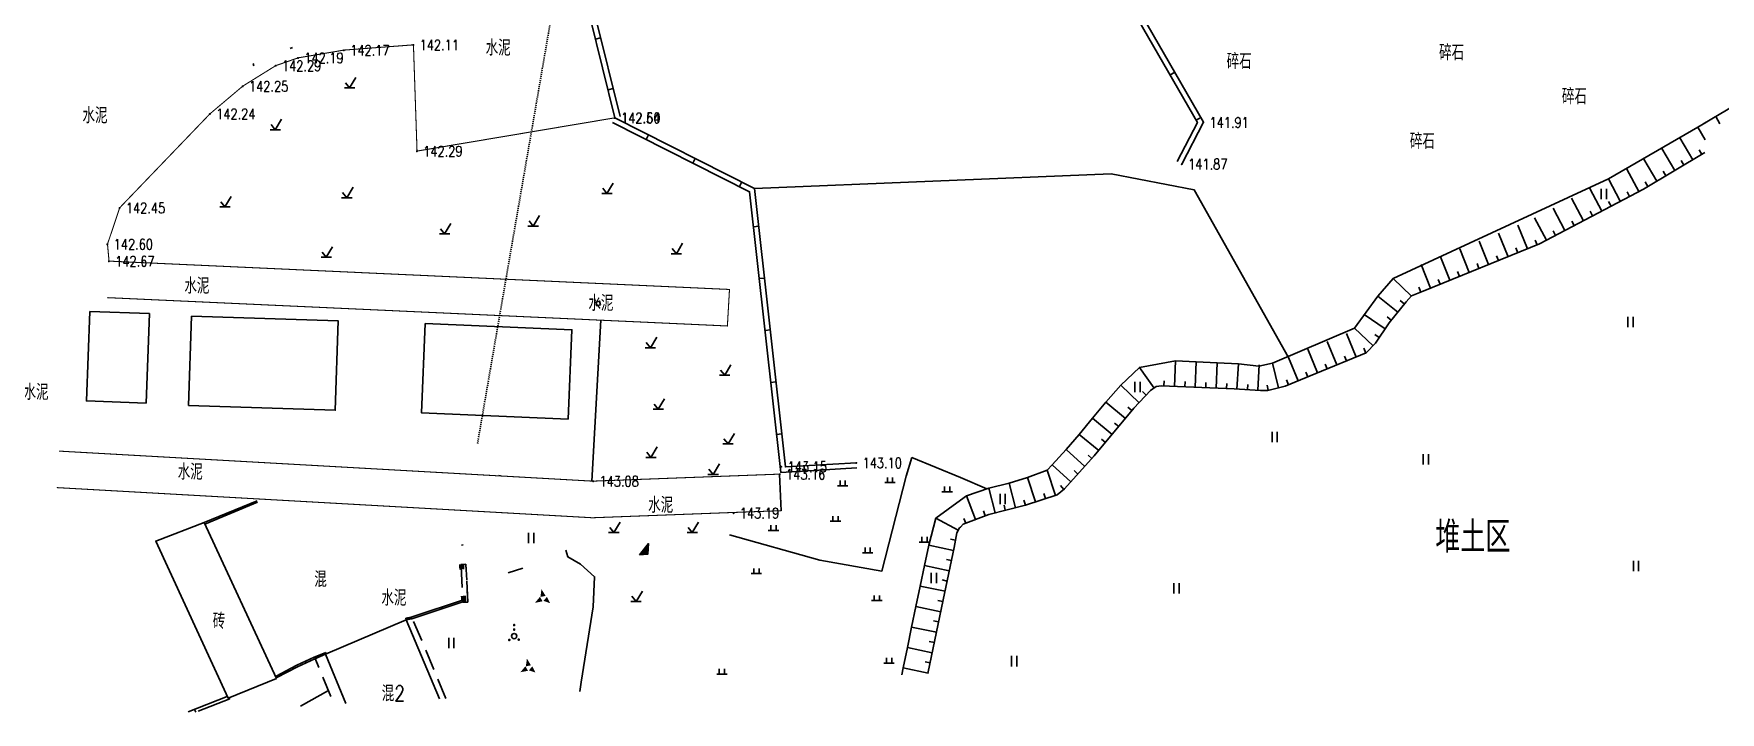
# Model space of a CAD drawing. Extents: x 529262 to 576451, y 2694391 to 2717535.
# Drawn here: x 564776.3 to 564937.7, y 2709522.6 to 2709587.6 of the extents above; entities that cross this region are included whole.
import ezdxf
from ezdxf.enums import TextEntityAlignment as Align

# ---------------------------------------------------------------- set-up
doc = ezdxf.new("R2010")
doc.units = 0
doc.linetypes.add('DASH', pattern=[0.35, 0.25, -0.1])
doc.linetypes.add('X5', pattern=[3, 2, -1])
for name, color, linetype in [('DLSS', 4, 'Continuous'), ('DMTZ', 8, 'Continuous'), ('GCD', 8, 'Continuous'), ('JMD', 8, 'Continuous'), ('ZBTZ', 8, 'Continuous'), ('ZJ', 7, 'Continuous'), ('新建水沟', 7, 'Continuous')]:
    doc.layers.add(name, color=color, linetype=linetype)
doc.styles.add('HZ', font='rs.shx', dxfattribs={"width": 0.8, "bigfont": 'hztxt.shx'})
doc.linetypes.add('10421', pattern='A,2,[150,AAA.SHX,S=0.5,R=0,X=0,Y=0.5],1e-11', length=2)
doc.linetypes.add('1161', pattern='A,0,[149,AAA.SHX,S=0.15,R=0,X=0,Y=0],-1.6', length=1.6)

# ---------------------------------------------------------------- blocks, each defined once
blk = doc.blocks.new('GC200')
at = {"linetype": 'Continuous', "const_width": 0.2, "flags": 128}
blk.add_lwpolyline([(-0.1, 0, 1), (0.1, 0, 1)], format="xyb", close=True, dxfattribs=at)
blk = doc.blocks.new('gc201')
blk.add_lwpolyline([(-0.8, 0), (0.8, 0), (1.06, 2)], close=True)
blk.add_solid([(-0.8, 0), (0.8, 0), (1.06, 2)])
blk = doc.blocks.new('gc160')
at = {"color": 8, "const_width": 0.25}
for points in [[(1.58, 3.35, 1), (1.83, 3.35, 1)], [(0.65, 0.5, 1), (0.9, 0.5, 1)], [(1.58, 2.48, 1), (1.83, 2.48, 1)], [(2.46, 0.56, 1), (2.71, 0.56, 1)]]:
    blk.add_lwpolyline(points, format="xyb", close=True, dxfattribs=at)
at = {"color": 8}
blk.add_circle((1.71, 1.24), 0.5, dxfattribs=at)
blk = doc.blocks.new('gc121')
at = {"color": 8}
for p, q in [((-0.5, -1), (-0.5, 1)), ((0.5, -1), (0.5, 1))]:
    blk.add_line(p, q, dxfattribs=at)
blk = doc.blocks.new('gc119')
at = {"color": 8}
for p, q in [((-1, 0), (1, 0)), ((-0.5, 1), (-0.5, 0)), ((0.5, 1), (0.5, 0))]:
    blk.add_line(p, q, dxfattribs=at)
blk = doc.blocks.new('gc123')
at = {"color": 8}
for p, q in [((-1, 0), (1, 0)), ((0, 0), (-0.8, 1)), ((0, 0), (1.2, 2))]:
    blk.add_line(p, q, dxfattribs=at)
blk = doc.blocks.new('gc087')
at = {"color": 8}
for points in [[(-1.41, -1.07, 0, 1, 0), (-0.34, -0.17, 1, 1, 0)], [(-0.62, 1.71, 0, 1, 0), (-0.1, 0.39, 1, 1, 0)], [(0.39, -0.01, 1, 0, 0), (1.46, -0.66, 1, 0, 0)]]:
    blk.add_lwpolyline(points, format="xyseb", dxfattribs=at)
blk = doc.blocks.new('gc002')
at = {"color": 8, "const_width": 1}
blk.add_lwpolyline([(-0.5, 0), (0.5, 0)], dxfattribs=at)

msp = doc.modelspace()

# ---------------------------------------------------------------- linework, layer by layer
at = {"color": 8, "linetype": 'Continuous', "flags": 128}
msp.add_lwpolyline([(564845.29, 2709572.767), (564879.447, 2709574.152), (564887.388, 2709572.626), (564896.4, 2709556.602)], dxfattribs=at)
at = {"layer": 'DLSS', "linetype": 'Continuous', "const_width": 0.1, "flags": 128}
for points in [[(564831.91, 2709579.521), (564812.979, 2709576.339), (564812.635, 2709586.506), (564805.993, 2709586.005), (564801.595, 2709585.261), (564799.456, 2709584.519), (564796.295, 2709582.556), (564793.154, 2709579.906), (564784.509, 2709570.912), (564783.344, 2709567.436), (564783.491, 2709565.811)], [(564778.689, 2709547.631), (564829.805, 2709544.755), (564847.665, 2709545.426), (564847.665, 2709545.426)], [(564778.492, 2709544.137), (564829.772, 2709541.251), (564847.846, 2709541.93)]]:
    msp.add_lwpolyline(points, dxfattribs=at)
at = {"layer": 'DLSS', "linetype": 'Continuous', "flags": 128}
msp.add_lwpolyline([(564783.331, 2709562.315, 0.1, 0.1, 0), (564842.692, 2709559.604, 0.1, 0.1, 0), (564842.893, 2709563.099, 0.1, 0.1, 0), (564783.491, 2709565.811, 0, 0, 0)], format="xyseb", dxfattribs=at)
at = {"layer": 'DMTZ'}
for p, q in [((564936.315, 2709577.416), (564935.601, 2709578.619)), ((564937.723, 2709578.962), (564937.322, 2709579.639)), ((564935.121, 2709575.508, 143.566), (564933.881, 2709577.6, 143.566)), ((564931.68, 2709573.468, 143.566), (564930.44, 2709575.56, 143.566)), ((564933.401, 2709574.488, 143.566), (564932.161, 2709576.58, 143.566)), ((564928.179, 2709571.536, 143.566), (564927.044, 2709573.687, 143.566)), ((564929.948, 2709572.47, 143.566), (564928.813, 2709574.621, 143.566)), ((564926.41, 2709570.603, 143.566), (564925.275, 2709572.754, 143.566)), ((564922.872, 2709568.736, 143.566), (564921.737, 2709570.887, 143.566)), ((564924.641, 2709569.67, 143.566), (564923.506, 2709571.82, 143.566)), ((564919.282, 2709566.983, 143.566), (564918.368, 2709569.237, 143.566)), ((564921.103, 2709567.803, 143.566), (564919.968, 2709569.954, 143.566)), ((564915.575, 2709565.48, 143.566), (564914.661, 2709567.734, 143.566)), ((564917.428, 2709566.231, 143.566), (564916.514, 2709568.485, 143.566)), ((564910.015, 2709563.225, 143.566), (564909.101, 2709565.479, 143.566)), ((564911.868, 2709563.977, 143.566), (564910.954, 2709566.231, 143.566)), ((564913.722, 2709564.728, 143.566), (564912.808, 2709566.982, 143.566)), ((564908.173, 2709562.452, 143.566), (564906.42, 2709564.137, 143.566)), ((564906.87, 2709560.937, 143.566), (564904.978, 2709562.466, 143.566)), ((564905.661, 2709559.346, 143.566), (564903.642, 2709560.701, 143.566)), ((564904.505, 2709557.719, 143.566), (564902.741, 2709559.393, 143.566)), ((564901.028, 2709555.875, 143.566), (564900.108, 2709558.126, 143.566)), ((564902.88, 2709556.631, 143.566), (564901.959, 2709558.883, 143.566)), ((564885.486, 2709553.823, 143.566), (564885.589, 2709556.253, 143.566)), ((564887.485, 2709553.738, 143.566), (564887.587, 2709556.168, 143.566)), ((564889.483, 2709553.654, 143.566), (564889.585, 2709556.084, 143.566)), ((564891.481, 2709553.567, 143.566), (564891.611, 2709555.995, 143.566)), ((564893.478, 2709553.459, 143.566), (564893.608, 2709555.888, 143.566)), ((564895.449, 2709553.688, 143.566), (564894.885, 2709556.054, 143.566)), ((564897.329, 2709554.354, 143.566), (564896.4, 2709556.602, 143.566)), ((564899.177, 2709555.118, 143.566), (564898.257, 2709557.369, 143.566)), ((564883.54, 2709553.651, 143.566), (564882.136, 2709555.636, 143.566)), ((564882.106, 2709552.265, 143.566), (564880.349, 2709553.947, 143.566)), ((564880.791, 2709550.76, 143.566), (564878.917, 2709552.31, 143.566)), ((564879.517, 2709549.218, 143.566), (564877.642, 2709550.768, 143.566)), ((564876.925, 2709546.172, 143.566), (564875.117, 2709547.799, 143.566)), ((564878.242, 2709547.677, 143.566), (564876.368, 2709549.227, 143.566)), ((564875.587, 2709544.686, 143.566), (564873.779, 2709546.313, 143.566)), ((564870.269, 2709542.217, 143.566), (564869.666, 2709544.573, 143.566)), ((564872.189, 2709542.775, 143.566), (564871.438, 2709545.089, 143.566)), ((564874.091, 2709543.393, 143.566), (564873.312, 2709545.794, 143.566)), ((564866.441, 2709541.077, 143.566), (564865.578, 2709543.35, 143.566)), ((564868.332, 2709541.721, 143.566), (564867.728, 2709544.077, 143.566)), ((564864.793, 2709540.067, 143.566), (564862.641, 2709541.2, 143.566)), ((564864.793, 2709540.067, 143.566), (564862.641, 2709541.2, 143.566)), ((564864.352, 2709538.129, 143.566), (564861.972, 2709538.63, 143.566)), ((564864.352, 2709538.129, 143.566), (564861.972, 2709538.63, 143.566)), ((564863.94, 2709536.172, 143.566), (564861.56, 2709536.672, 143.566)), ((564863.94, 2709536.172, 143.566), (564861.56, 2709536.672, 143.566)), ((564863.528, 2709534.215, 143.566), (564861.148, 2709534.715, 143.566)), ((564863.528, 2709534.215, 143.566), (564861.148, 2709534.715, 143.566)), ((564863.12, 2709532.257, 143.566), (564860.738, 2709532.751, 143.566)), ((564863.12, 2709532.257, 143.566), (564860.738, 2709532.751, 143.566)), ((564862.714, 2709530.298, 143.566), (564860.332, 2709530.792, 143.566)), ((564862.714, 2709530.298, 143.566), (564860.332, 2709530.792, 143.566)), ((564862.307, 2709528.34, 143.566), (564859.926, 2709528.834, 143.566)), ((564862.307, 2709528.34, 143.566), (564859.926, 2709528.834, 143.566)), ((564861.901, 2709526.382, 143.566), (564859.52, 2709526.876, 143.566)), ((564861.901, 2709526.382, 143.566), (564859.52, 2709526.876, 143.566))]:
    msp.add_line(p, q, dxfattribs=at)
at = {"layer": 'DMTZ', "linetype": 'Continuous'}
for p, q in [((564934.261, 2709574.998, 143.566), (564934.006, 2709575.428, 143.566)), ((564935.981, 2709576.017, 143.566), (564935.726, 2709576.448, 143.566)), ((564932.541, 2709573.978, 143.566), (564932.286, 2709574.408, 143.566)), ((564929.063, 2709572.003, 143.566), (564928.83, 2709572.445, 143.566)), ((564930.82, 2709572.958, 143.566), (564930.565, 2709573.388, 143.566)), ((564925.526, 2709570.136, 143.566), (564925.292, 2709570.578, 143.566)), ((564927.294, 2709571.07, 143.566), (564927.061, 2709571.512, 143.566)), ((564921.988, 2709568.27, 143.566), (564921.755, 2709568.712, 143.566)), ((564923.757, 2709569.203, 143.566), (564923.523, 2709569.645, 143.566)), ((564918.355, 2709566.607, 143.566), (564918.167, 2709567.071, 143.566)), ((564920.209, 2709567.359, 143.566), (564920.021, 2709567.822, 143.566)), ((564914.648, 2709565.104, 143.566), (564914.46, 2709565.567, 143.566)), ((564916.502, 2709565.856, 143.566), (564916.314, 2709566.319, 143.566)), ((564910.941, 2709563.601, 143.566), (564910.754, 2709564.064, 143.566)), ((564912.795, 2709564.353, 143.566), (564912.607, 2709564.816, 143.566)), ((564909.089, 2709562.847, 143.566), (564908.897, 2709563.309, 143.566)), ((564907.498, 2709561.715, 143.566), (564907.109, 2709562.029, 143.566)), ((564906.241, 2709560.159, 143.566), (564905.852, 2709560.474, 143.566)), ((564903.805, 2709557.01, 143.566), (564903.616, 2709557.473, 143.566)), ((564905.104, 2709558.515, 143.566), (564904.689, 2709558.794, 143.566)), ((564900.103, 2709555.496, 143.566), (564899.914, 2709555.959, 143.566)), ((564901.954, 2709556.253, 143.566), (564901.765, 2709556.716, 143.566)), ((564884.487, 2709553.865, 143.566), (564884.508, 2709554.364, 143.566)), ((564886.485, 2709553.781, 143.566), (564886.507, 2709554.28, 143.566)), ((564888.484, 2709553.696, 143.566), (564888.505, 2709554.196, 143.566)), ((564896.404, 2709553.972, 143.566), (564896.213, 2709554.435, 143.566)), ((564898.253, 2709554.736, 143.566), (564898.062, 2709555.198, 143.566)), ((564882.798, 2709552.987, 143.566), (564882.436, 2709553.333, 143.566)), ((564890.482, 2709553.612, 143.566), (564890.503, 2709554.111, 143.566)), ((564892.479, 2709553.513, 143.566), (564892.506, 2709554.012, 143.566)), ((564894.476, 2709553.456, 143.566), (564894.36, 2709553.942, 143.566)), ((564881.428, 2709551.53, 143.566), (564881.043, 2709551.849, 143.566)), ((564880.154, 2709549.989, 143.566), (564879.769, 2709550.308, 143.566)), ((564878.879, 2709548.448, 143.566), (564878.494, 2709548.766, 143.566)), ((564877.594, 2709546.916, 143.566), (564877.222, 2709547.25, 143.566)), ((564876.256, 2709545.429, 143.566), (564875.884, 2709545.764, 143.566)), ((564871.238, 2709542.467, 143.566), (564871.083, 2709542.942, 143.566)), ((564873.14, 2709543.084, 143.566), (564872.986, 2709543.56, 143.566)), ((564874.907, 2709543.954, 143.566), (564874.597, 2709544.347, 143.566)), ((564867.376, 2709541.432, 143.566), (564867.198, 2709541.899, 143.566)), ((564869.3, 2709541.969, 143.566), (564869.176, 2709542.454, 143.566)), ((564865.506, 2709540.722, 143.566), (564865.329, 2709541.189, 143.566)), ((564864.534, 2709539.112, 143.566), (564864.042, 2709539.198, 143.566)), ((564864.534, 2709539.112, 143.566), (564864.042, 2709539.198, 143.566)), ((564864.146, 2709537.15, 143.566), (564863.657, 2709537.253, 143.566)), ((564864.146, 2709537.15, 143.566), (564863.657, 2709537.253, 143.566)), ((564863.734, 2709535.193, 143.566), (564863.245, 2709535.296, 143.566)), ((564863.734, 2709535.193, 143.566), (564863.245, 2709535.296, 143.566)), ((564863.323, 2709533.236, 143.566), (564862.833, 2709533.337, 143.566)), ((564863.323, 2709533.236, 143.566), (564862.833, 2709533.337, 143.566)), ((564862.917, 2709531.278, 143.566), (564862.427, 2709531.379, 143.566)), ((564862.917, 2709531.278, 143.566), (564862.427, 2709531.379, 143.566)), ((564862.51, 2709529.319, 143.566), (564862.021, 2709529.421, 143.566)), ((564862.51, 2709529.319, 143.566), (564862.021, 2709529.421, 143.566)), ((564862.104, 2709527.361, 143.566), (564861.615, 2709527.462, 143.566)), ((564862.104, 2709527.361, 143.566), (564861.615, 2709527.462, 143.566))]:
    msp.add_line(p, q, dxfattribs=at)
at = {"layer": 'DMTZ', "linetype": 'Continuous', "elevation": 143.566, "flags": 128}
for points in [[(564864.998, 2709540.367), (564865.265, 2709540.63), (564867.733, 2709541.568), (564871.217, 2709542.46), (564874.268, 2709543.45), (564874.981, 2709544.013), (564877.817, 2709547.164), (564881.591, 2709551.727), (564883.208, 2709553.416), (564883.75, 2709553.799), (564884.269, 2709553.874), (564891.22, 2709553.581), (564893.743, 2709553.445), (564894.418, 2709553.442), (564896.079, 2709553.838), (564899.02, 2709555.053), (564903.85, 2709557.028), (564904.726, 2709557.951), (564906.042, 2709559.913), (564907.669, 2709561.927), (564908.197, 2709562.476), (564909.295, 2709562.933), (564920.439, 2709567.452), (564930.396, 2709572.706), (564936.278, 2709576.194)], [(564861.897, 2709526.36), (564863.358, 2709533.405), (564864.411, 2709538.412), (564864.656, 2709539.807), (564864.901, 2709540.272), (564864.998, 2709540.367)], [(564861.897, 2709526.36), (564863.358, 2709533.405), (564864.411, 2709538.412), (564864.656, 2709539.807), (564864.901, 2709540.272), (564864.998, 2709540.367)]]:
    msp.add_lwpolyline(points, dxfattribs=at)
at = {"layer": 'DMTZ', "linetype": '10421', "elevation": 141.455, "flags": 128}
msp.add_lwpolyline([(564821.702, 2709535.985), (564823.099, 2709536.434)], dxfattribs=at)
msp.add_lwpolyline([(564821.702, 2709535.985), (564823.099, 2709536.434)], dxfattribs=at)
at = {"layer": 'JMD', "linetype": 'Continuous'}
for p, q in [((564830.071, 2709587.059), (564830.557, 2709587.178)), ((564801.067, 2709586.245), (564800.828, 2709586.172)), ((564801.067, 2709586.245), (564800.828, 2709586.172)), ((564797.362, 2709584.496), (564797.289, 2709584.735)), ((564797.362, 2709584.496), (564797.289, 2709584.735)), ((564885.511, 2709583.874), (564885.078, 2709583.624)), ((564831.269, 2709582.204), (564831.754, 2709582.324)), ((564888.005, 2709579.54), (564887.571, 2709579.29)), ((564835.143, 2709577.902), (564834.917, 2709577.456)), ((564839.604, 2709575.644), (564839.378, 2709575.198)), ((564844.065, 2709573.387), (564843.84, 2709572.941)), ((564845.69, 2709569.162), (564845.193, 2709569.107)), ((564846.241, 2709564.192), (564845.744, 2709564.137)), ((564846.792, 2709559.223), (564846.295, 2709559.168)), ((564847.343, 2709554.253), (564846.846, 2709554.198)), ((564847.894, 2709549.284), (564847.397, 2709549.229)), ((564850.052, 2709546.219), (564850.081, 2709545.72)), ((564820.961, 2709545.277), (564820.813, 2709545.3)), ((564820.961, 2709545.277), (564820.813, 2709545.3)), ((564795.632, 2709542.041), (564795.689, 2709541.902)), ((564795.632, 2709542.041), (564795.689, 2709541.902)), ((564817.398, 2709538.652), (564817.245, 2709538.644)), ((564817.398, 2709538.652), (564817.245, 2709538.644)), ((564811.941, 2709531.489), (564811.911, 2709531.636)), ((564811.941, 2709531.489), (564811.911, 2709531.636)), ((564815.377, 2709532.554), (564815.33, 2709532.696)), ((564815.377, 2709532.554), (564815.33, 2709532.696)), ((564804.236, 2709528.36), (564804.286, 2709528.238)), ((564804.236, 2709528.36), (564804.286, 2709528.238)), ((564802.307, 2709527.522), (564802.37, 2709527.386)), ((564802.307, 2709527.522), (564802.37, 2709527.386)), ((564799.501, 2709526.084), (564799.571, 2709525.952)), ((564799.501, 2709526.084), (564799.571, 2709525.952)), ((564795.045, 2709523.923), (564794.995, 2709524.048)), ((564795.045, 2709523.923), (564794.995, 2709524.048)), ((564791.799, 2709522.64), (564791.688, 2709522.919)), ((564791.799, 2709522.64), (564791.688, 2709522.919))]:
    msp.add_line(p, q, dxfattribs=at)
at = {"layer": 'JMD', "linetype": 'Continuous', "flags": 128}
for points in [[(564886.211, 2709575.103), (564888.26, 2709579.096), (564880.186, 2709593.131), (564877.437, 2709616.205), (564871.453, 2709616.23), (564861.003, 2709615.936), (564851.681, 2709616.497), (564839.824, 2709618.159), (564839.06, 2709591.384), (564834.686, 2709591.596), (564835.09, 2709594.525), (564832.409, 2709593.892), (564829.567, 2709589.102), (564831.929, 2709579.528)], [(564885.766, 2709575.331), (564887.691, 2709579.082), (564879.702, 2709592.97), (564876.993, 2709615.707), (564871.459, 2709615.73), (564860.995, 2709615.436), (564851.627, 2709615.999), (564840.313, 2709617.768), (564839.545, 2709590.86), (564834.116, 2709591.123), (564834.495, 2709593.871), (564832.731, 2709593.454), (564830.101, 2709589.023), (564832.414, 2709579.648)], [(564855.073, 2709546.016), (564847.801, 2709545.585), (564844.823, 2709572.443), (564831.703, 2709579.082)], [(564855.043, 2709546.515), (564848.246, 2709546.112), (564845.29, 2709572.767), (564831.929, 2709579.528)], [(564830.167, 2709561.536), (564830.167, 2709561.536)], [(564830.167, 2709561.536), (564830.167, 2709561.536)], [(564811.911, 2709531.636), (564812.429, 2709531.739), (564817.61, 2709533.448)], [(564811.911, 2709531.636), (564812.429, 2709531.739), (564817.61, 2709533.448)], [(564811.941, 2709531.489), (564812.468, 2709531.594), (564817.657, 2709533.306)], [(564811.941, 2709531.489), (564812.468, 2709531.594), (564817.657, 2709533.306)], [(564815.118, 2709523.928), (564811.941, 2709531.489), (564804.205, 2709528.203), (564806.173, 2709523.463)], [(564815.118, 2709523.928), (564811.941, 2709531.489), (564804.205, 2709528.203), (564806.173, 2709523.463)], [(564794.811, 2709524.153), (564791.082, 2709522.679)], [(564794.811, 2709524.153), (564791.082, 2709522.679)], [(564795.045, 2709523.923), (564792.021, 2709522.728)], [(564795.045, 2709523.923), (564792.021, 2709522.728)]]:
    msp.add_lwpolyline(points, dxfattribs=at)
at = {"layer": 'JMD', "linetype": 'Continuous'}
for points in [[(564781.648, 2709560.995), (564787.36, 2709560.782), (564787.04, 2709552.226), (564781.328, 2709552.44)], [(564791.374, 2709560.554), (564805.426, 2709560.102), (564805.152, 2709551.545), (564791.099, 2709551.996)], [(564813.762, 2709559.855), (564827.809, 2709559.246), (564827.438, 2709550.693), (564813.392, 2709551.302)]]:
    msp.add_lwpolyline(points, close=True, dxfattribs=at)
at = {"layer": 'JMD', "linetype": 'Continuous', "flags": 128}
for points in [[(564830.087, 2709561.894), (564830.445, 2709561.98), (564830.531, 2709561.624), (564830.167, 2709561.536)], [(564830.087, 2709561.894), (564830.445, 2709561.98), (564830.531, 2709561.624), (564830.167, 2709561.536)], [(564792.59, 2709540.791), (564799.51, 2709525.874), (564794.881, 2709524.002), (564787.961, 2709539.017)], [(564792.59, 2709540.791), (564799.51, 2709525.874), (564794.881, 2709524.002), (564787.961, 2709539.017)]]:
    msp.add_lwpolyline(points, close=True, dxfattribs=at)
at = {"layer": 'JMD', "linetype": 'Continuous'}
for points in [[(564797.661, 2709542.874), (564792.59, 2709540.791)], [(564797.661, 2709542.874), (564792.59, 2709540.791)], [(564797.718, 2709542.735), (564792.647, 2709540.652)], [(564797.718, 2709542.735), (564792.647, 2709540.652)], [(564804.236, 2709528.36), (564803.121, 2709527.898), (564801.465, 2709527.133), (564799.501, 2709526.084)], [(564804.236, 2709528.36), (564803.121, 2709527.898), (564801.465, 2709527.133), (564799.501, 2709526.084)], [(564804.211, 2709528.188), (564803.181, 2709527.761), (564801.531, 2709526.999), (564799.571, 2709525.952)], [(564804.211, 2709528.188), (564803.181, 2709527.761), (564801.531, 2709526.999), (564799.571, 2709525.952)]]:
    msp.add_lwpolyline(points, dxfattribs=at)
at = {"layer": 'JMD', "linetype": 'X5', "flags": 128}
msp.add_lwpolyline([(564817.184, 2709536.777), (564817.665, 2709536.799), (564817.831, 2709533.188), (564817.35, 2709533.166)], close=True, dxfattribs=at)
msp.add_lwpolyline([(564817.184, 2709536.777), (564817.665, 2709536.799), (564817.831, 2709533.188), (564817.35, 2709533.166)], close=True, dxfattribs=at)
at = {"layer": 'JMD', "linetype": 'X5'}
msp.add_lwpolyline([(564817.831, 2709533.188), (564817.665, 2709536.799)], dxfattribs=at)
msp.add_lwpolyline([(564817.831, 2709533.188), (564817.665, 2709536.799)], dxfattribs=at)
at = {"layer": 'JMD', "linetype": 'X5', "elevation": 141.734}
msp.add_lwpolyline([(564815.747, 2709523.961), (564812.487, 2709531.719), (564811.941, 2709531.489)], dxfattribs=at)
msp.add_lwpolyline([(564815.747, 2709523.961), (564812.487, 2709531.719), (564811.941, 2709531.489)], dxfattribs=at)
at = {"layer": 'JMD', "linetype": 'X5', "flags": 128}
msp.add_lwpolyline([(564804.205, 2709528.203), (564803.223, 2709527.772), (564805.036, 2709523.404)], dxfattribs=at)
msp.add_lwpolyline([(564804.205, 2709528.203), (564803.223, 2709527.772), (564805.036, 2709523.404)], dxfattribs=at)
at = {"layer": 'ZBTZ', "linetype": '1161', "flags": 128}
for points, elevation in [([(564936.096, 2709578.912), (564940.762, 2709581.679), (564942.125, 2709582.78), (564940.355, 2709591.699), (564939.757, 2709592.354)], 142.672), ([(564864.998, 2709542.926), (564865.578, 2709543.35), (564867.728, 2709544.077), (564869.666, 2709544.573), (564871.438, 2709545.089), (564873.312, 2709545.794), (564873.779, 2709546.313), (564875.117, 2709547.799), (564876.368, 2709549.227), (564877.642, 2709550.768), (564878.917, 2709552.31), (564880.349, 2709553.947), (564882.136, 2709555.636), (564885.589, 2709556.253), (564887.587, 2709556.168), (564889.585, 2709556.084), (564891.611, 2709555.995), (564893.565, 2709555.768), (564894.885, 2709556.054), (564902.741, 2709559.393), (564904.978, 2709562.466), (564906.42, 2709564.137), (564927.044, 2709573.687), (564935.601, 2709578.619), (564936.364, 2709579.072)], 142.672), ([(564859.386, 2709526.23), (564859.52, 2709526.876), (564859.926, 2709528.834), (564860.332, 2709530.792), (564860.738, 2709532.751), (564861.148, 2709534.715), (564861.56, 2709536.672), (564861.972, 2709538.63), (564862.641, 2709541.2), (564864.998, 2709542.926)], 142.672), ([(564859.386, 2709526.23), (564859.52, 2709526.876), (564859.926, 2709528.834), (564860.332, 2709530.792), (564860.738, 2709532.751), (564861.148, 2709534.715), (564861.56, 2709536.672), (564861.972, 2709538.63), (564862.641, 2709541.2), (564864.998, 2709542.926)], 142.672), ([(564827.24, 2709538.145), (564827.406, 2709537.512), (564828.614, 2709536.82), (564829.985, 2709535.607), (564829.834, 2709532.714), (564828.687, 2709525.52), (564828.579, 2709524.628)], 141.787), ([(564827.24, 2709538.145), (564827.406, 2709537.512), (564828.614, 2709536.82), (564829.985, 2709535.607), (564829.834, 2709532.714), (564828.687, 2709525.52), (564828.579, 2709524.628)], 141.787)]:
    msp.add_lwpolyline(points, dxfattribs=dict(at, elevation=elevation))
for points in [[(564830.581, 2709560.157), (564829.714, 2709544.76)], [(564847.846, 2709541.93), (564847.665, 2709545.428)]]:
    msp.add_lwpolyline(points, dxfattribs=at)
at = {"layer": 'ZBTZ', "linetype": 'Continuous'}
for points in [[(564860.345, 2709547.03), (564859.812, 2709545.228), (564857.491, 2709536.15), (564851.528, 2709537.185), (564842.898, 2709539.608)], [(564860.345, 2709547.03), (564859.812, 2709545.228), (564857.491, 2709536.15), (564851.528, 2709537.185), (564842.898, 2709539.608)], [(564860.345, 2709547.03), (564864.998, 2709545.089)], [(564860.345, 2709547.03), (564864.998, 2709545.089)], [(564864.998, 2709545.089), (564867.539, 2709544.028)]]:
    msp.add_lwpolyline(points, dxfattribs=at)
at = {"layer": 'ZBTZ', "linetype": '1161'}
msp.add_lwpolyline([(564804.49, 2709524.72), (564801.809, 2709523.236)], dxfattribs=at)
msp.add_lwpolyline([(564804.49, 2709524.72), (564801.809, 2709523.236)], dxfattribs=at)
at = {"layer": '新建水沟', "color": 5, "linetype": 'DASH', "ltscale": 0.1, "elevation": 143.04}
msp.add_lwpolyline([(564692.655, 2710239.775), (564722.404, 2710203.912), (564749.087, 2710144.577), (564801.321, 2710058.696), (564858.94, 2709973.728), (564856.64, 2709887.325), (564736.482, 2709870.316), (564671.801, 2709755.331), (564665.716, 2709733.478), (564684.342, 2709714.784), (564705.355, 2709682.444), (564764.149, 2709670.422), (564829.539, 2709662.444), (564838.011, 2709659.606), (564818.767, 2709548.337)], dxfattribs=at)
msp.add_lwpolyline([(564692.655, 2710239.775), (564722.404, 2710203.912), (564749.087, 2710144.577), (564801.321, 2710058.696), (564858.94, 2709973.728), (564856.64, 2709887.325), (564736.482, 2709870.316), (564671.801, 2709755.331), (564665.716, 2709733.478), (564684.342, 2709714.784), (564705.355, 2709682.444), (564764.149, 2709670.422), (564829.539, 2709662.444), (564838.011, 2709659.606), (564818.767, 2709548.337)], dxfattribs=at)
msp.add_lwpolyline([(564692.655, 2710239.775), (564722.404, 2710203.912), (564749.087, 2710144.577), (564801.321, 2710058.696), (564858.94, 2709973.728), (564856.64, 2709887.325), (564736.482, 2709870.316), (564671.801, 2709755.331), (564665.716, 2709733.478), (564684.342, 2709714.784), (564705.355, 2709682.444), (564764.149, 2709670.422), (564829.539, 2709662.444), (564838.011, 2709659.606), (564818.767, 2709548.337)], dxfattribs=at)

# ---------------------------------------------------------------- block references
at = {"layer": 'DMTZ', "linetype": 'Continuous'}
for name, p, xscale, yscale, zscale, rotation in [('gc201', (564834.677, 2709537.736), 0.4999999999345728, 0.4999999999345728, 0.4999999999345728, 4.574661255080172), ('gc201', (564834.677, 2709537.736), 0.4999999999345728, 0.4999999999345728, 0.4999999999345728, 4.574661255080172), ('gc087', (564825.055, 2709533.524), 0.5000000000387762, 0.5000000000387762, 0.5000000000387762, 350.3754736016875), ('gc087', (564825.055, 2709533.524), 0.5000000000387762, 0.5000000000387762, 0.5000000000387762, 350.3754736016875), ('gc087', (564823.66, 2709526.88), 0.5000000000387762, 0.5000000000387762, 0.5000000000387762, 350.3754736016875), ('gc087', (564823.66, 2709526.88), 0.5000000000387762, 0.5000000000387762, 0.5000000000387762, 350.3754736016875)]:
    msp.add_blockref(name, p, dxfattribs=dict(at, xscale=xscale, yscale=yscale, zscale=zscale, rotation=rotation))
at = {"layer": 'GCD', "color": 3, "linetype": 'Continuous'}
ref = msp.add_blockref('GC200', (564805.981, 2709585.989, 142.173), dxfattribs=dict(at, xscale=0.5, yscale=0.5, zscale=0.5))
ref.add_attrib('height', '142.17', dxfattribs={"linetype": 'Continuous', "height": 1, "style": 'HZ', "width": 0.8}).set_placement((564806.581, 2709585.989, 142.173), align=Align.MIDDLE_LEFT)
ref = msp.add_blockref('GC200', (564812.623, 2709586.49, 142.105), dxfattribs=dict(at, xscale=0.5, yscale=0.5, zscale=0.5))
ref.add_attrib('height', '142.11', dxfattribs={"linetype": 'Continuous', "height": 1, "style": 'HZ', "width": 0.8}).set_placement((564813.223, 2709586.49, 142.105), align=Align.MIDDLE_LEFT)
ref = msp.add_blockref('GC200', (564799.444, 2709584.503, 142.291), dxfattribs=dict(at, xscale=0.5, yscale=0.5, zscale=0.5))
ref.add_attrib('height', '142.29', dxfattribs={"linetype": 'Continuous', "height": 1, "style": 'HZ', "width": 0.8}).set_placement((564800.044, 2709584.503, 142.291), align=Align.MIDDLE_LEFT)
ref = msp.add_blockref('GC200', (564801.583, 2709585.245, 142.185), dxfattribs=dict(at, xscale=0.5, yscale=0.5, zscale=0.5))
ref.add_attrib('height', '142.19', dxfattribs={"linetype": 'Continuous', "height": 1, "style": 'HZ', "width": 0.8}).set_placement((564802.183, 2709585.245, 142.185), align=Align.MIDDLE_LEFT)
ref = msp.add_blockref('GC200', (564796.283, 2709582.54, 142.25), dxfattribs=dict(at, xscale=0.5, yscale=0.5, zscale=0.5))
ref.add_attrib('height', '142.25', dxfattribs={"linetype": 'Continuous', "height": 1, "style": 'HZ', "width": 0.8}).set_placement((564796.883, 2709582.54, 142.25), align=Align.MIDDLE_LEFT)
ref = msp.add_blockref('GC200', (564793.142, 2709579.89, 142.24), dxfattribs=dict(at, xscale=0.5, yscale=0.5, zscale=0.5))
ref.add_attrib('height', '142.24', dxfattribs={"linetype": 'Continuous', "height": 1, "style": 'HZ', "width": 0.8}).set_placement((564793.742, 2709579.89, 142.24), align=Align.MIDDLE_LEFT)
ref = msp.add_blockref('GC200', (564831.898, 2709579.505, 142.538), dxfattribs=dict(at, xscale=0.5, yscale=0.5, zscale=0.5))
ref.add_attrib('height', '142.54', dxfattribs={"linetype": 'Continuous', "height": 1, "style": 'HZ', "width": 0.8}).set_placement((564832.498, 2709579.505, 142.538), align=Align.MIDDLE_LEFT)
ref = msp.add_blockref('GC200', (564831.917, 2709579.512, 142.599), dxfattribs=dict(at, xscale=0.5, yscale=0.5, zscale=0.5))
ref.add_attrib('height', '142.60', dxfattribs={"linetype": 'Continuous', "height": 1, "style": 'HZ', "width": 0.8}).set_placement((564832.517, 2709579.512, 142.599), align=Align.MIDDLE_LEFT)
ref = msp.add_blockref('GC200', (564888.248, 2709579.08, 141.913), dxfattribs=dict(at, xscale=0.5, yscale=0.5, zscale=0.5))
ref.add_attrib('height', '141.91', dxfattribs={"linetype": 'Continuous', "height": 1, "style": 'HZ', "width": 0.8}).set_placement((564888.848, 2709579.08, 141.913), align=Align.MIDDLE_LEFT)
ref = msp.add_blockref('GC200', (564812.967, 2709576.323, 142.285), dxfattribs=dict(at, xscale=0.5, yscale=0.5, zscale=0.5))
ref.add_attrib('height', '142.29', dxfattribs={"linetype": 'Continuous', "height": 1, "style": 'HZ', "width": 0.8}).set_placement((564813.567, 2709576.323, 142.285), align=Align.MIDDLE_LEFT)
ref = msp.add_blockref('GC200', (564886.199, 2709575.087, 141.874), dxfattribs=dict(at, xscale=0.5, yscale=0.5, zscale=0.5))
ref.add_attrib('height', '141.87', dxfattribs={"linetype": 'Continuous', "height": 1, "style": 'HZ', "width": 0.8}).set_placement((564886.799, 2709575.087, 141.874), align=Align.MIDDLE_LEFT)
ref = msp.add_blockref('GC200', (564784.497, 2709570.896, 142.453), dxfattribs=dict(at, xscale=0.5, yscale=0.5, zscale=0.5))
ref.add_attrib('height', '142.45', dxfattribs={"linetype": 'Continuous', "height": 1, "style": 'HZ', "width": 0.8}).set_placement((564785.097, 2709570.896, 142.453), align=Align.MIDDLE_LEFT)
ref = msp.add_blockref('GC200', (564783.332, 2709567.42, 142.603), dxfattribs=dict(at, xscale=0.5, yscale=0.5, zscale=0.5))
ref.add_attrib('height', '142.60', dxfattribs={"linetype": 'Continuous', "height": 1, "style": 'HZ', "width": 0.8}).set_placement((564783.932, 2709567.42, 142.603), align=Align.MIDDLE_LEFT)
ref = msp.add_blockref('GC200', (564783.479, 2709565.795, 142.672), dxfattribs=dict(at, xscale=0.5, yscale=0.5, zscale=0.5))
ref.add_attrib('height', '142.67', dxfattribs={"linetype": 'Continuous', "height": 1, "style": 'HZ', "width": 0.8}).set_placement((564784.079, 2709565.795, 142.672), align=Align.MIDDLE_LEFT)
ref = msp.add_blockref('GC200', (564847.855, 2709546.128, 143.15), dxfattribs=dict(at, xscale=0.5, yscale=0.5, zscale=0.5))
ref.add_attrib('height', '143.15', dxfattribs={"linetype": 'Continuous', "height": 1, "style": 'HZ', "width": 0.8}).set_placement((564848.455, 2709546.128, 143.15), align=Align.MIDDLE_LEFT)
ref = msp.add_blockref('GC200', (564855.031, 2709546.499, 143.103), dxfattribs=dict(at, xscale=0.5, yscale=0.5, zscale=0.5))
ref.add_attrib('height', '143.10', dxfattribs={"linetype": 'Continuous', "height": 1, "style": 'HZ', "width": 0.8}).set_placement((564855.631, 2709546.499, 143.103), align=Align.MIDDLE_LEFT)
ref = msp.add_blockref('GC200', (564829.843, 2709544.739, 143.077), dxfattribs=dict(at, xscale=0.5, yscale=0.5, zscale=0.5))
ref.add_attrib('height', '143.08', dxfattribs={"linetype": 'Continuous', "height": 1, "style": 'HZ', "width": 0.8}).set_placement((564830.443, 2709544.739, 143.077), align=Align.MIDDLE_LEFT)
ref = msp.add_blockref('GC200', (564847.703, 2709545.412, 143.16), dxfattribs=dict(at, xscale=0.5, yscale=0.5, zscale=0.5))
ref.add_attrib('height', '143.16', dxfattribs={"linetype": 'Continuous', "height": 1, "style": 'HZ', "width": 0.8}).set_placement((564848.303, 2709545.412, 143.16), align=Align.MIDDLE_LEFT)
ref = msp.add_blockref('GC200', (564843.283, 2709541.688, 143.186), dxfattribs=dict(at, xscale=0.5, yscale=0.5, zscale=0.5))
ref.add_attrib('height', '143.19', dxfattribs={"linetype": 'Continuous', "height": 1, "style": 'HZ', "width": 0.8}).set_placement((564843.883, 2709541.688, 143.186), align=Align.MIDDLE_LEFT)
at = {"layer": 'JMD', "linetype": 'Continuous', "xscale": 0.5000000000589772, "yscale": 0.5000000000589772, "zscale": 0.5000000000589772}
for p, rotation in [((564817.257, 2709536.556, 141.223), 272.673126655716), ((564817.257, 2709536.556, 141.223), 272.673126655716), ((564817.428, 2709533.532, 141.27), 92.67312665571596), ((564817.428, 2709533.532, 141.27), 92.67312665571596)]:
    msp.add_blockref('gc002', p, dxfattribs=dict(at, rotation=rotation))
at = {"layer": 'ZBTZ', "linetype": 'Continuous', "xscale": 0.5, "yscale": 0.5}
for name, p in [('gc123', (564806.528, 2709582.381)), ('gc123', (564799.404, 2709578.381)), ('gc123', (564794.587, 2709570.991)), ('gc123', (564806.257, 2709571.872)), ('gc123', (564831.156, 2709572.279)), ('gc121', (564926.609, 2709572.23)), ('gc123', (564815.619, 2709568.415)), ('gc123', (564824.1, 2709569.161)), ('gc123', (564804.289, 2709566.178)), ('gc123', (564837.805, 2709566.517)), ('gc121', (564929.146, 2709559.975)), ('gc123', (564835.322, 2709557.522)), ('gc123', (564842.435, 2709554.884)), ('gc121', (564881.956, 2709553.773)), ('gc123', (564836.077, 2709551.63)), ('gc123', (564842.758, 2709548.315)), ('gc121', (564895.083, 2709548.98)), ('gc123', (564835.376, 2709547.023)), ('gc123', (564841.326, 2709545.407)), ('gc123', (564841.326, 2709545.407)), ('gc121', (564909.567, 2709546.834)), ('gc119', (564853.725, 2709544.303)), ('gc119', (564853.725, 2709544.303)), ('gc119', (564858.261, 2709544.615)), ('gc119', (564858.261, 2709544.615)), ('gc119', (564863.736, 2709543.729)), ('gc119', (564863.736, 2709543.729)), ('gc121', (564869.045, 2709543.053)), ('gc119', (564853.047, 2709540.914)), ('gc119', (564853.047, 2709540.914)), ('gc121', (564823.902, 2709539.313)), ('gc121', (564823.902, 2709539.313)), ('gc123', (564831.822, 2709539.83)), ('gc123', (564831.822, 2709539.83)), ('gc123', (564839.334, 2709539.83)), ('gc123', (564839.334, 2709539.83)), ('gc119', (564847.103, 2709540.027)), ('gc119', (564847.103, 2709540.027)), ('gc119', (564856.123, 2709537.89)), ('gc119', (564856.123, 2709537.89)), ('gc119', (564861.561, 2709538.922)), ('gc119', (564861.561, 2709538.922)), ('gc119', (564845.47, 2709535.902)), ('gc119', (564845.47, 2709535.902)), ('gc121', (564929.683, 2709536.643)), ('gc121', (564862.462, 2709535.496)), ('gc121', (564862.462, 2709535.496)), ('gc121', (564885.696, 2709534.497)), ('gc123', (564833.951, 2709533.236)), ('gc123', (564833.951, 2709533.236)), ('gc119', (564856.997, 2709533.328)), ('gc119', (564856.997, 2709533.328)), ('gc121', (564816.26, 2709529.26)), ('gc121', (564816.26, 2709529.26)), ('gc119', (564842.167, 2709526.283)), ('gc119', (564842.167, 2709526.283)), ('gc119', (564858.172, 2709527.341)), ('gc119', (564858.172, 2709527.341)), ('gc121', (564870.14, 2709527.524))]:
    msp.add_blockref(name, p, dxfattribs=at)
at = {"layer": 'ZBTZ', "linetype": 'Continuous', "xscale": 0.5, "yscale": 0.5, "zscale": 0.5}
msp.add_blockref('gc160', (564821.423, 2709529.309), dxfattribs=at)
msp.add_blockref('gc160', (564821.423, 2709529.309), dxfattribs=at)

# ---------------------------------------------------------------- texts
at = {"color": 8, "linetype": 'Continuous', "style": 'HZ', "width": 0.8}
for p in [(564912.029, 2709585.848), (564891.684, 2709585.009), (564923.787, 2709581.652), (564909.229, 2709577.362)]:
    msp.add_text('碎石', height=1.5, dxfattribs=at).set_placement(p, align=Align.MIDDLE)
at = {"layer": 'DLSS', "color": 8, "linetype": 'Continuous', "style": 'HZ', "width": 0.8}
for p in [(564820.746, 2709586.298), (564782.145, 2709579.822), (564791.9, 2709563.521), (564830.58, 2709561.868), (564776.505, 2709553.35), (564791.264, 2709545.721), (564836.305, 2709542.543)]:
    msp.add_text('水泥', height=1.5, dxfattribs=at).set_placement(p, align=Align.MIDDLE)
at = {"layer": 'JMD', "linetype": 'Continuous', "style": 'HZ', "width": 0.8}
for s, p in [('混', (564804.34, 2709535.365)), ('混', (564804.34, 2709535.365)), ('砖', (564794.625, 2709531.369)), ('砖', (564794.625, 2709531.369)), ('混2', (564811.827, 2709524.436)), ('混2', (564811.827, 2709524.436))]:
    msp.add_text(s, height=1.5, dxfattribs=at).set_placement(p, align=Align.MIDDLE_RIGHT)
at = {"layer": 'ZJ', "color": 8, "linetype": 'Continuous', "style": 'HZ', "width": 0.8}
for s, height, p in [('堆土区', 3, (564914.063, 2709539.56)), ('水泥', 1.5, (564810.763, 2709533.663)), ('水泥', 1.5, (564810.763, 2709533.663))]:
    msp.add_text(s, height=height, dxfattribs=at).set_placement(p, align=Align.MIDDLE)

doc.saveas('drawing.dxf')
